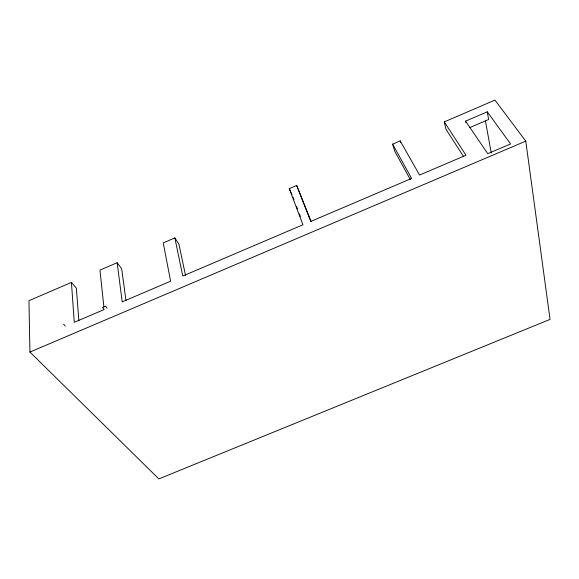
<?xml version="1.0" encoding="UTF-8"?>
<svg xmlns="http://www.w3.org/2000/svg" width="579" height="579" viewBox="0 0 579 579"><rect width="100%" height="100%" fill="white"/><g stroke="black" fill="none" stroke-linecap="round" stroke-linejoin="round"><path stroke-width="0.87" d="M78.874 320.954L76.363 288.226L71.427 282.4L28.95 300.689L29.934 352.061L158.863 478.905L550.05 319.391L525.775 141.138L494.944 100.095L444.296 121.894L446.025 129.385L463.678 156.721M125.983 300.704L121.691 268.75L117.139 262.728L99.95 270.125L103.894 306.856M185.504 275.322L178.918 244.164L174.844 237.889L163.249 242.876L170.602 281.213L122.212 301.854L117.139 262.728M174.844 237.889L182.776 276.024L302.947 224.775L289.261 188.631L296.68 185.439L311.169 221.569M410.287 179.483L394.806 151.394L392.613 144.142L400.183 140.885L419.565 175.046L465.979 155.252L444.296 121.894M465.559 121.149L487.279 111.819L510.606 143.947L487.771 153.667L465.559 121.149L465.907 122.835M469.605 127.669L488.64 119.498L487.279 111.819M29.934 352.061L525.775 141.138M63.567 324.189L65.318 326.093M107.166 308.245L105.544 306.277L102.534 307.558L104.184 309.541L74.271 322.293L71.427 282.4M392.613 144.142L411.604 178.441L310.742 221.453L296.68 185.439M289.261 188.631L292.011 194.66M292.996 197.099L293.951 199.617M296.499 206.341L297.454 208.86M299.372 213.904L300.327 216.43M400.183 140.885L400.654 142.506M485.455 121.04L491.253 152.928"/></g></svg>
